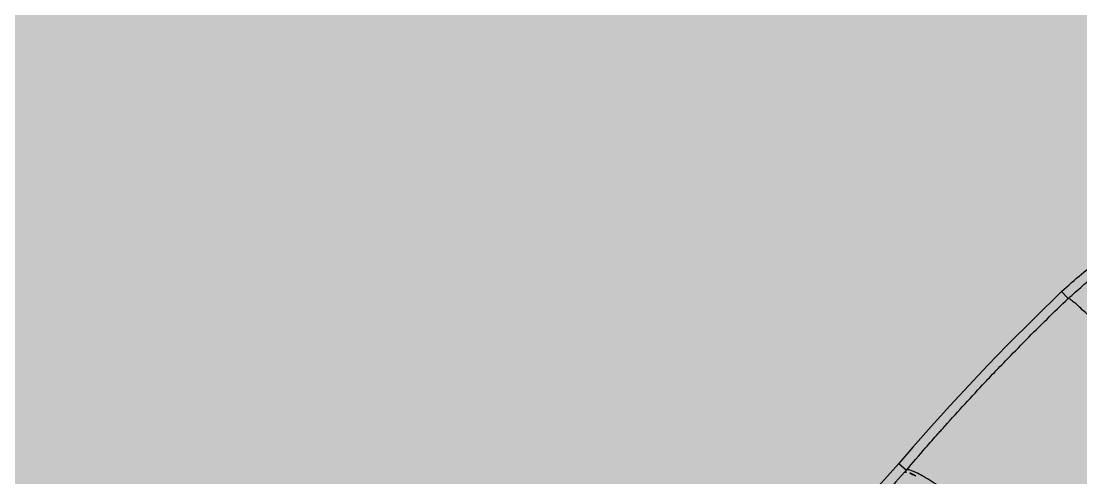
# Model space of a CAD drawing. Header units: millimetres. Extents: x 1145859089 to 1147511753, y -1047484727 to -1047247487.
# Drawn here: x 1146002182.3 to 1146002294, y -1047433081.8 to -1047433033.6 of the extents above; entities that cross this region are included whole.
import ezdxf
from ezdxf.xclip import XClip

# ---------------------------------------------------------------- set-up
doc = ezdxf.new("R2010")
doc.units = ezdxf.units.MM
doc.header["$LTSCALE"] = 100
doc.header["$MEASUREMENT"] = 0
doc.header["$XCLIPFRAME"] = 2
doc.layers.get('0').update_dxf_attribs({"linetype": 'CONTINUOUS'})
doc.layers.add('XREF', color=135, linetype='CONTINUOUS')
doc.layers.add('단지배치도$0$W240910', color=135, linetype='CONTINUOUS')

# ---------------------------------------------------------------- blocks, each defined once
blk = doc.blocks.new('단지배치도$0$zw$9902')
at = {"layer": '단지배치도$0$W240910', "linetype": 'ByBlock', "ltscale": 20}
for p, q in [((64151.2, -61692.84), (64145.45, -61698.52)), ((64151.89, -61693.58), (64151.2, -61692.84)), ((64145.45, -61698.52), (64143.41, -61700.62)), ((64143.41, -61700.62), (64141.4, -61702.75)), ((64141.4, -61702.75), (64139.41, -61704.9)), ((64139.41, -61704.9), (64137.45, -61707.07)), ((64137.45, -61707.07), (64135.51, -61709.27)), ((64135.51, -61709.27), (64134.02, -61710.98)), ((64134.02, -61710.98), (64130.7, -61714.72)), ((64134.02, -61710.98), (64134.03, -61710.98)), ((64134.03, -61710.98), (64134.83, -61711.69)), ((64134.83, -61711.69), (64134.63, -61711.91))]:
    blk.add_line(p, q, dxfattribs=at)
blk.add_arc((64685.2, -62200.83), 736.32, 138.39387, 138.68617, dxfattribs=at)
for points, start_tangent, end_tangent in [([(64151.2, -61692.84), (64155.48, -61689.23), (64159.99, -61685.89), (64164.68, -61682.83), (64169.56, -61680.07), (64173.23, -61678.25)], (0.743878, 0.668316), (0.905375, 0.424612)), ([(64151.89, -61693.58), (64152.64, -61692.92), (64153.4, -61692.25), (64154.94, -61690.96)], (0.743773, 0.668432), (0.772729, 0.634737)), ([(64143.14, -61702.41), (64143.73, -61701.78), (64145.29, -61700.16), (64147.46, -61697.94), (64151.89, -61693.58)], (0.685729, 0.727857), (0.72158, 0.692331)), ([(64153.22, -61694.61), (64152.72, -61694.16), (64152.32, -61693.84), (64151.89, -61693.58)], (-0.731312, 0.682043), (-0.999212, -0.039683)), ([(64166.26, -61708.06), (64164.88, -61706.56), (64163.54, -61705.13), (64162.28, -61703.78), (64161.4, -61702.85), (64160.48, -61701.88), (64159.55, -61700.91), (64158.65, -61699.98), (64157.53, -61698.84), (64156.5, -61697.79), (64155.52, -61696.81), (64154.64, -61695.95), (64153.87, -61695.21), (64153.22, -61694.61)], (-0.713463, 0.700693), (-0.731312, 0.682043)), ([(64134.83, -61711.69), (64136.86, -61709.33), (64138.18, -61707.83), (64138.92, -61707), (64143.14, -61702.41)], (0.648657, 0.761081), (0.68628, 0.727337)), ([(64166.26, -61708.06), (64161.07, -61713.18), (64155.68, -61718.9), (64151.25, -61723.94)], (-0.728788, -0.68474), (-0.660132, -0.75115)), ([(64134.63, -61711.91), (64135.18, -61711.98)], (0.891263, 0.453487), (0.931712, -0.363198)), ([(64151.25, -61723.94), (64149.88, -61722.72), (64148.44, -61721.45), (64147.4, -61720.56), (64146.46, -61719.76), (64145.62, -61719.06), (64145.02, -61718.56), (64144.43, -61718.08), (64143.86, -61717.62), (64143.31, -61717.18), (64142.78, -61716.76), (64141.55, -61715.8), (64140.46, -61714.97), (64139.9, -61714.55), (64139.35, -61714.15), (64138.83, -61713.78), (64138.34, -61713.44), (64137.43, -61712.84), (64136.65, -61712.36), (64136.01, -61712.01), (64135.48, -61711.77), (64134.83, -61711.69)], (-0.632284, 0.774737), (-0.883704, -0.468047)), ([(64135.18, -61711.98), (64135.66, -61712.2), (64136.29, -61712.55)], (0.93664, -0.350293), (0.86476, -0.502185))]:
    blk.add_spline(points, degree=3, dxfattribs=dict(at, start_tangent=start_tangent, end_tangent=end_tangent))
blk = doc.blocks.new('단지배치도')
blk.add_blockref('단지배치도$0$zw$9902', (141034.19, 142437.16))

msp = doc.modelspace()

# ---------------------------------------------------------------- hatches: boundary and pattern name
at = {"ltscale": 2}
h = msp.add_hatch(color=254, dxfattribs=at)
h.dxf.hatch_style = 1
h.paths.add_polyline_path([(1145990290.826505, -1047418769.30505), (1145990290.826505, -1047434769.30505), (1146004090.826505, -1047434769.30505), (1146004090.826505, -1047418769.30505)])

# ---------------------------------------------------------------- block references
at = {"layer": 'XREF'}
ref = msp.add_blockref('단지배치도', (1145797106.633357, -1047513806.462535), dxfattribs=at)
XClip(ref).set_block_clipping_path([(72982.4064819524, 34919.7593965302), (360382.4067475507, 255319.7593436702)])

doc.saveas('drawing.dxf')
